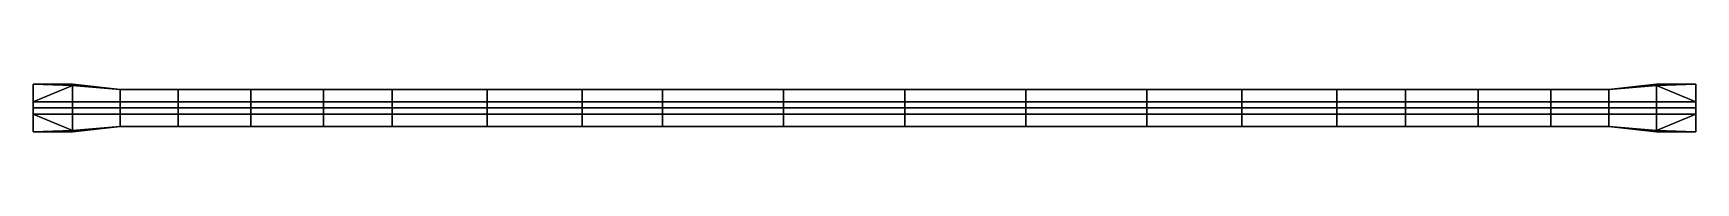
# Model space of a CAD drawing. Header units: millimetres. Extents: x -190 to 204, y -6 to 6.
import ezdxf

# ---------------------------------------------------------------- set-up
doc = ezdxf.new("R2010")
doc.units = ezdxf.units.MM
doc.header["$MEASUREMENT"] = 0
doc.layers.add('METAL', color=140, linetype='Continuous')

msp = doc.modelspace()

# ---------------------------------------------------------------- meshes
at = {"layer": 'METAL'}
mesh = msp.add_polyface(dxfattribs=at)
corners = [(203.77, 5.52, 252.85), (203.77, 5.52, 252.85), (203.77, 5.52, 252.85), (203.77, 1.36, 275.79), (203.77, 1.36, 275.79), (203.77, 1.36, 275.79), (203.77, -0.1, 275.79), (203.77, -0.1, 275.79), (203.77, -0.1, 252.85), (203.77, -0.1, 252.85), (203.77, -1.56, 275.79), (203.77, -1.56, 275.79), (203.77, -1.56, 275.79), (203.77, -5.72, 252.85), (203.77, -5.72, 252.85), (203.77, -5.72, 252.85), (194.48, 5.52, 252.85), (194.48, 5.52, 252.85), (194.48, 5.2, 270.08), (194.48, 1.36, 276.98), (194.48, 1.36, 276.98), (194.48, -0.1, 276.98), (194.48, -0.1, 252.85), (194.48, -1.56, 276.98), (194.48, -1.56, 276.98), (194.48, -5.41, 270.08), (194.48, -5.72, 252.85), (194.48, -5.72, 252.85), (183.12, 4.27, 271.45), (183.12, 4.27, 271.45), (183.12, 1.36, 278.38), (183.12, 1.36, 278.38), (183.12, -0.1, 278.38), (183.12, -0.1, 271.45), (183.12, -1.56, 278.38), (183.12, -1.56, 278.38), (183.12, -4.48, 271.45), (183.12, -4.48, 271.45), (169.37, 4.27, 272.65), (169.37, 4.27, 272.65), (169.37, 1.36, 279.72), (169.37, 1.36, 279.72), (169.37, -0.1, 279.72), (169.37, -0.1, 272.65), (169.37, -1.56, 279.72), (169.37, -1.56, 279.72), (169.37, -4.48, 272.65), (169.37, -4.48, 272.65), (152.17, 4.27, 273.54), (152.17, 4.27, 273.54), (152.17, 1.36, 280.54), (152.17, 1.36, 280.54), (152.17, -0.1, 280.54), (152.17, -0.1, 273.54), (152.17, -1.56, 280.54), (152.17, -1.56, 280.54), (152.17, -4.48, 273.54), (152.17, -4.48, 273.54), (134.96, 4.27, 274.29), (134.96, 4.27, 274.29), (134.96, 1.36, 281.47), (134.96, 1.36, 281.47), (134.96, -0.1, 281.47), (134.96, -0.1, 274.29), (134.96, -1.56, 281.47), (134.96, -1.56, 281.47), (134.96, -4.48, 274.29), (134.96, -4.48, 274.29), (118.65, 4.27, 275), (118.65, 4.27, 275), (118.65, 1.36, 282.14), (118.65, 1.36, 282.14), (118.65, -0.1, 282.14), (118.65, -0.1, 275), (118.65, -1.56, 282.14), (118.65, -1.56, 282.14), (118.65, -4.48, 275), (118.65, -4.48, 275), (96.14, 4.27, 275.42), (96.14, 4.27, 275.42), (96.14, 1.36, 282.55), (96.14, 1.36, 282.55), (96.14, -0.1, 282.55), (96.14, -0.1, 275.42), (96.14, -1.56, 282.55), (96.14, -1.56, 282.55), (96.14, -4.48, 275.42), (96.14, -4.48, 275.42), (73.63, 4.27, 276.22), (73.63, 4.27, 276.22), (73.63, 1.36, 283.35), (73.63, 1.36, 283.35), (73.63, -0.1, 283.35), (73.63, -0.1, 276.22), (73.63, -1.56, 283.35), (73.63, -1.56, 283.35), (73.63, -4.48, 276.22), (73.63, -4.48, 276.22), (44.91, 4.27, 276.81), (44.91, 4.27, 276.81), (44.91, 1.36, 283.93), (44.91, 1.36, 283.93), (44.91, -0.1, 283.93), (44.91, -0.1, 276.81), (44.91, -4.48, 276.81), (44.91, -4.48, 276.81), (44.91, -1.56, 283.93), (44.91, -1.56, 283.93), (16.19, 4.27, 276.88), (16.19, 4.27, 276.88), (16.19, -0.1, 276.88), (16.19, -4.48, 276.88), (16.19, -4.48, 276.88), (16.19, 1.36, 284), (16.19, 1.36, 284), (16.19, -0.1, 284), (16.19, -1.56, 284), (16.19, -1.56, 284), (-12.53, 4.27, 276.79), (-12.53, 4.27, 276.79), (-12.53, 1.36, 283.92), (-12.53, 1.36, 283.92), (-12.53, -0.1, 283.92), (-12.53, -0.1, 276.79), (-12.53, -1.56, 283.92), (-12.53, -1.56, 283.92), (-12.53, -4.48, 276.79), (-12.53, -4.48, 276.79), (-41.25, 4.27, 276.57), (-41.25, 4.27, 276.57), (-41.25, 1.36, 283.7), (-41.25, 1.36, 283.7), (-41.25, -0.1, 283.7), (-41.25, -0.1, 276.57), (-41.25, -1.56, 283.7), (-41.25, -1.56, 283.7), (-41.25, -4.48, 276.57), (-41.25, -4.48, 276.57), (-60.34, 1.36, 283.37), (-60.34, 1.36, 283.37), (-60.34, -0.1, 283.37), (-60.34, -0.1, 276.24), (-60.34, -1.56, 283.37), (-60.34, -1.56, 283.37), (-60.34, -4.48, 276.24), (-60.34, -4.48, 276.24), (-60.34, 4.27, 276.24), (-60.34, 4.27, 276.24), (-82.85, 4.27, 275.42), (-82.85, 4.27, 275.42), (-82.85, -0.1, 275.42), (-82.85, -1.56, 282.55), (-82.85, -1.56, 282.55), (-82.85, -4.48, 275.42), (-82.85, -4.48, 275.42), (-82.85, 1.36, 282.55), (-82.85, 1.36, 282.55), (-82.85, -0.1, 282.55), (-105.36, 4.27, 274.99), (-105.36, 4.27, 274.99), (-105.36, 1.36, 282.13), (-105.36, 1.36, 282.13), (-105.36, -0.1, 282.13), (-105.36, -0.1, 274.99), (-105.36, -1.56, 282.13), (-105.36, -1.56, 282.13), (-105.36, -4.48, 274.99), (-105.36, -4.48, 274.99), (-121.67, 4.27, 274.29), (-121.67, 4.27, 274.29), (-121.67, 1.36, 281.47), (-121.67, 1.36, 281.47), (-121.67, -0.1, 281.47), (-121.67, -0.1, 274.29), (-121.67, -1.56, 281.47), (-121.67, -1.56, 281.47), (-121.67, -4.48, 274.29), (-121.67, -4.48, 274.29), (-138.88, 4.27, 273.54), (-138.88, 4.27, 273.54), (-138.88, 1.36, 280.54), (-138.88, 1.36, 280.54), (-138.88, -0.1, 280.54), (-138.88, -0.1, 273.54), (-138.88, -1.56, 280.54), (-138.88, -1.56, 280.54), (-138.88, -4.48, 273.54), (-138.88, -4.48, 273.54), (-156.08, 4.27, 272.35), (-156.08, 4.27, 272.35), (-156.08, 1.36, 279.42), (-156.08, 1.36, 279.42), (-156.08, -0.1, 279.42), (-156.08, -0.1, 272.35), (-156.08, -1.56, 279.42), (-156.08, -1.56, 279.42), (-156.08, -4.48, 272.35), (-156.08, -4.48, 272.35), (-169.83, 4.27, 271.45), (-169.83, 4.27, 271.45), (-169.83, 1.36, 278.38), (-169.83, 1.36, 278.38), (-169.83, -0.1, 278.38), (-169.83, -0.1, 271.45), (-169.83, -1.56, 278.38), (-169.83, -1.56, 278.38), (-169.83, -4.48, 271.45), (-169.83, -4.48, 271.45), (-181.19, 5.52, 252.85), (-181.19, 5.52, 252.85), (-181.19, 5.2, 270.08), (-181.19, 1.36, 276.98), (-181.19, 1.36, 276.98), (-181.19, -0.1, 276.98), (-181.19, -0.1, 252.85), (-181.19, -1.56, 276.98), (-181.19, -1.56, 276.98), (-181.19, -5.41, 270.08), (-181.19, -5.72, 252.85), (-181.19, -5.72, 252.85), (-190.48, 5.52, 252.85), (-190.48, 5.52, 252.85), (-190.48, 5.52, 252.85), (-190.48, 1.36, 275.79), (-190.48, 1.36, 275.79), (-190.48, 1.36, 275.79), (-190.48, -0.1, 275.79), (-190.48, -0.1, 275.79), (-190.48, -0.1, 252.85), (-190.48, -0.1, 252.85), (-190.48, -1.56, 275.79), (-190.48, -1.56, 275.79), (-190.48, -1.56, 275.79), (-190.48, -5.72, 252.85), (-190.48, -5.72, 252.85), (-190.48, -5.72, 252.85)]
mesh.append_faces([[corners[k] for k in face] for face in [(228, 214, 218, 233), (216, 213, 226, 230), (234, 217, 231, 231), (185, 182, 192, 195), (187, 184, 194, 197), (175, 172, 182, 185), (177, 174, 184, 187), (195, 192, 202, 205), (197, 194, 204, 207), (205, 202, 213, 216), (219, 207, 217, 217), (207, 204, 215, 217), (217, 215, 231, 231), (234, 219, 217, 217), (229, 235, 232, 227), (186, 196, 193, 183), (176, 186, 183, 173), (196, 206, 203, 193), (206, 218, 214, 203), (228, 220, 208, 214), (212, 223, 226, 213), (221, 224, 210, 210), (181, 191, 192, 182), (179, 189, 190, 180), (171, 181, 182, 172), (169, 179, 180, 170), (191, 201, 202, 192), (189, 199, 200, 190), (201, 212, 213, 202), (209, 210, 199, 199), (199, 210, 211, 200), (210, 224, 211, 211), (221, 210, 209, 209), (229, 227, 225, 222), (178, 183, 193, 188), (168, 173, 183, 178), (188, 193, 203, 198), (198, 203, 214, 208), (172, 175, 165, 162), (174, 177, 167, 164), (176, 173, 163, 166), (171, 172, 162, 161), (169, 170, 160, 159), (173, 168, 158, 163), (162, 165, 152, 157), (157, 152, 143, 140), (164, 167, 154, 151), (151, 154, 145, 142), (166, 163, 150, 153), (153, 150, 141, 144), (161, 162, 157, 156), (156, 157, 140, 139), (159, 160, 155, 149), (149, 155, 138, 147), (163, 158, 148, 150), (150, 148, 146, 141), (140, 143, 135, 132), (142, 145, 137, 134), (144, 141, 133, 136), (139, 140, 132, 131), (129, 147, 138, 130), (141, 146, 128, 133), (9, 15, 27, 22), (23, 12, 7, 21), (14, 11, 25, 25), (54, 44, 42, 52), (56, 46, 45, 55), (64, 54, 52, 62), (66, 56, 55, 65), (44, 34, 32, 42), (46, 36, 35, 45), (34, 23, 21, 32), (26, 25, 36, 36), (36, 25, 24, 35), (25, 11, 24, 24), (14, 25, 26, 26), (8, 6, 10, 13), (57, 53, 43, 47), (67, 63, 53, 57), (47, 43, 33, 37), (37, 33, 22, 27), (9, 22, 17, 2), (19, 21, 7, 5), (1, 18, 4, 4), (50, 52, 42, 40), (48, 51, 41, 38), (60, 62, 52, 50), (58, 61, 51, 48), (40, 42, 32, 30), (38, 41, 31, 28), (30, 32, 21, 19), (16, 28, 18, 18), (28, 31, 20, 18), (18, 20, 4, 4), (1, 16, 18, 18), (8, 0, 3, 6), (49, 39, 43, 53), (59, 49, 53, 63), (39, 29, 33, 43), (29, 17, 22, 33), (62, 72, 74, 64), (65, 75, 76, 66), (67, 77, 73, 63), (60, 70, 72, 62), (58, 68, 71, 61), (63, 73, 69, 59), (72, 82, 84, 74), (82, 92, 94, 84), (75, 85, 86, 76), (85, 95, 96, 86), (77, 87, 83, 73), (87, 97, 93, 83), (70, 80, 82, 72), (80, 90, 92, 82), (68, 78, 81, 71), (78, 88, 91, 81), (73, 83, 79, 69), (83, 93, 89, 79), (117, 115, 122, 125), (112, 116, 124, 127), (110, 111, 126, 123), (115, 114, 121, 122), (113, 109, 119, 120), (108, 110, 123, 118), (94, 92, 102, 106), (106, 102, 115, 117), (132, 135, 125, 122), (96, 95, 107, 104), (104, 107, 116, 112), (134, 137, 127, 124), (93, 97, 105, 103), (103, 105, 111, 110), (136, 133, 123, 126), (92, 90, 100, 102), (102, 100, 114, 115), (131, 132, 122, 121), (91, 88, 98, 101), (101, 98, 109, 113), (129, 130, 120, 119), (89, 93, 103, 99), (99, 103, 110, 108), (133, 128, 118, 123)]])

doc.saveas('drawing.dxf')
